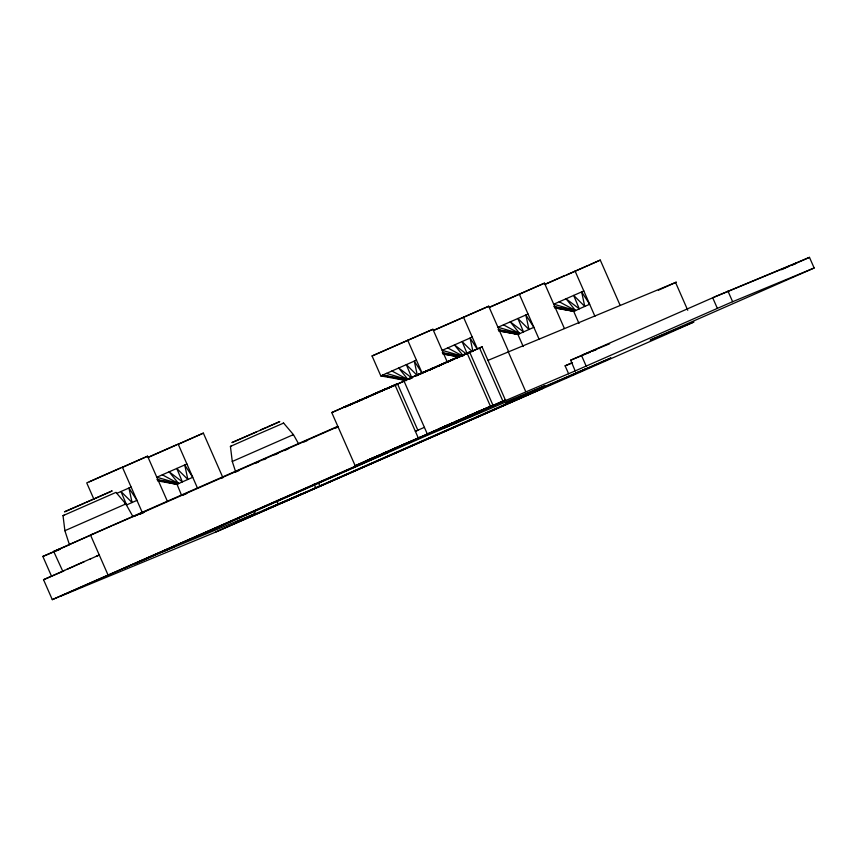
<?xml version="1.0" encoding="UTF-8"?>
<svg xmlns="http://www.w3.org/2000/svg" width="857" height="857" viewBox="0 0 857 857"><rect width="100%" height="100%" fill="white"/><g stroke="black" fill="none" stroke-linecap="round" stroke-linejoin="round"><path stroke-width="1.29" d="M91.399 534.779L69.396 544.57L64.886 530.697L63.022 515.657L115.995 492.379L125.808 503.927L132.964 516.642L112.471 525.534M64.886 530.697L125.636 504.034M124.029 568.287L388.392 452.11L52.298 599.643L43.536 579.707L84.393 561.592M52.298 599.643L477.949 412.228M475.292 413.449L575.176 370.92L570.687 360.186L713.538 297.4M575.176 370.92L730.796 302.478L814.15 267.995L809.479 257.357L712.681 297.722L717.352 308.359M809.479 257.357L791.215 265.445M814.15 267.995L650.152 340.09L693.902 322.018L662.472 336.051L215.418 532.208M235.557 471.564L232.279 461.473L230.426 446.422L256.682 434.788L283.603 423.079L293.426 434.628L298.632 443.872M283.003 423.369L283.603 423.079M232.279 461.473L293.426 434.628L292.74 434.96M62.786 571.255L53.691 551.437L111.314 526.037M62.443 571.383L64.586 570.387M380.454 454.703L355.173 465.737L331.755 412.56L350.963 404.011M452.614 422.983L427.332 434.017L403.915 380.829L423.122 372.292M355.173 465.737L374.305 457.188M407.943 442.79L458.913 420.326L456.824 421.183M93.938 499.299L86.728 482.877L120.194 468.072M145.754 457.027L147.575 456.192L167.469 501.495M385.039 376.362L380.819 375.912L382.64 375.087L406.336 380.562L380.819 375.912L372.067 355.976L432.914 329.292L447.429 362.35M222.713 477.21L203.366 433.128L177.87 444.429M432.914 329.292L372.067 355.976M486.872 307.052L488.704 306.217L508.587 351.531M564.377 328.456L544.484 283.153L490.397 306.967M620.157 305.392L600.275 260.089L589.209 265.027M396.973 384.29L398.248 383.711L389.496 387.471M408.168 379.394L410.149 378.494L408.211 379.287M469.133 352.57L470.407 351.991L461.655 355.751M498.774 330.941L517.907 334.423L533.857 327.32L525.855 314.98L497.992 327.256L519.728 333.587L510.236 321.846L523.509 331.905L517.885 318.483L528.973 329.484L525.855 314.98L528.03 314.026M554.554 307.877L573.697 311.359L589.648 304.256L581.646 291.905L553.772 304.192L575.518 310.523L566.027 298.772L579.289 308.831L573.665 295.408L584.753 306.41L581.646 291.905L583.81 290.962M144.812 457.445L122.09 467.493M485.93 307.47L434.606 330.031M416.459 360.165L382.64 375.087L406.882 379.49M349.067 405.222L344.203 407.418L351.359 404.375M358.933 400.915L356.084 402.222M392.645 385.918L397.702 383.636L359.265 400.358M421.226 373.491L416.363 375.687L418.944 374.627M429.346 369.978L431.092 369.196M464.805 354.198L469.861 351.916L431.425 368.639M409.1 379.308L411.928 378.033L406.304 364.611L417.402 375.612L414.285 361.108L422.287 373.459L407.696 340.218M658.401 290.234L676.398 282.135L488.104 360.326M67.028 569.284L74.366 566.027M254.272 511.136L255.343 513.557L236.082 522.106L286.859 500.284M433.449 330.384L488.704 306.217M148.111 457.295L175.985 445.008M489.24 307.32L544.484 283.153M545.02 284.256L564.913 275.472M472.239 337.09L442.201 350.331L461.387 355.912M162.337 474.81L156.863 477.231L178.61 483.562L192.739 477.295L184.737 464.944L162.337 474.81L178.61 483.562L176.788 484.398L158.084 480.07M379.051 391.874L385.8 388.864L372.152 394.756M350.095 404.761L354.841 402.651M359.811 400.53L362.661 399.266M386.871 388.489L391.617 386.378M391.499 386.732L394.349 385.468M422.255 373.031L427 370.931M431.971 368.799L434.82 367.535M450.268 360.572L457.959 357.133L444.312 363.036M463.776 354.648L440.23 364.996M404.065 381.226L381.579 391.103M124.554 503.391L126.6 504.944L136.959 500.359L128.946 488.019L116.606 493.439M401.44 445.479L409.143 442.041L400.39 445.801M473.61 413.749L481.302 410.31L472.55 414.07M413.888 440.327L421.59 436.888L412.838 440.648M486.048 408.607L493.75 405.168L484.998 408.928M587.988 265.563L566.809 274.893M267.62 427.011L279.778 421.59L260.882 429.786M266.495 427.514L231.915 442.598L256.147 432.067M361.204 399.566L343.464 407.429L352.216 403.668M433.363 367.835L415.624 375.698L424.376 371.938M356.03 402.126L363.411 398.869M363.604 398.837L385.682 389.014M368.328 396.759L372.581 394.884M387.01 388.714L390.546 387.15M428.189 370.406L434.51 367.61M435.774 367.117L445.801 362.693M456.974 358.012L482.309 346.764L456.76 357.883M140.387 513.964L143.622 512.54M74.966 565.663L90.778 558.689M90.146 559.053L99.251 554.972M584.924 353.952L583.842 354.423L609.648 343.764M384.547 452.742L366.807 460.605L375.559 456.845M456.706 421.012L376.223 456.61M391.413 449.904L420.776 436.899M451.393 423.358L438.966 428.875L447.718 425.115M468.886 415.838L448.382 424.879M396.984 447.59L379.255 455.453L392.902 449.561M403.851 444.751L433.224 431.757M476.01 413.031L505.651 399.94L465.501 417.38M158.32 553.676L174.946 546.295L135.267 563.702L157.088 554.051M466.647 418.12L483.273 410.749L443.583 428.146L456.374 422.619M285.992 500.884L302.607 493.514L289.827 499.042M587.87 367.985L262.928 510.911L275.718 505.384M582.889 370.181L571.244 375.366L584.035 369.838M86.15 502.427L112.181 490.89L64.511 511.833L85.079 502.898M131.121 487.065L128.946 488.019L132.064 502.523L120.976 491.522L126.6 504.944M186.901 464.001L184.737 464.944L187.844 479.449L176.756 468.447L182.38 481.87L169.118 471.811L178.61 483.562L156.917 479.62M369.999 395.923L331.83 412.56M425.04 371.702L442.158 364.204M443.872 363.486L460.991 355.976M352.88 403.433L361.322 399.726M371.713 395.216L388.832 387.707M441.719 364.654L450.246 360.743M365.328 398.28L368.938 396.695M369.56 396.384L382.447 390.781M437.488 366.56L441.109 364.975M447.118 362.286L454.606 359.051M108.003 574.908L90.499 535.025L337.658 426.368M133.435 516.567L145.669 511.19M51.334 575.775L42.85 556.439L69.588 544.688M134.11 516.321L338.097 426.582M183.066 495.132L186.73 493.514M220.924 478.485L223.366 477.413M235.579 472.046L239.242 470.429M255.118 463.455L258.782 461.837M263.667 459.695L266.109 458.613M274.658 454.863L278.321 453.246M284.428 450.568L288.091 448.95M303.967 441.976L307.631 440.359M335.719 428.018L338.161 426.936M140.419 513.814L143.708 512.368M96.22 556.386L99.348 555.015M63.397 571.148L43.536 579.707M785.269 267.995L788.943 266.388M791.397 265.306L796.142 263.217L714.631 296.918M781.498 269.709L785.141 268.112M568.62 373.802L565.117 365.832L571.673 362.95M382.608 453.535L399.726 446.026M454.778 421.815L471.896 414.306M475.892 412.86L484.334 409.153M412.174 440.884L393.342 449.1M509.272 400.508L424.065 436.749L161.545 552.337L255.343 513.557M583.071 370.042L610.934 357.958L589.102 367.61M280.796 503.455L543.445 387.996L213.264 533.097L60.354 596.322M429.271 369.806L403.915 380.829M384.6 389.614L407.375 379.64M435.302 367.514L429.839 369.903L432.774 368.553M438.045 366.26L440.487 365.189M363.143 399.244L357.68 401.622L364.664 398.516M365.885 397.98L368.328 396.92M467.665 416.213L493.204 405.093L451.414 423.733L460.83 419.737M465.062 417.83L439.78 428.864M388.671 451.457L367.621 460.595L386.753 452.046L384.664 452.903M546.188 283.892L600.275 260.089M149.279 456.942L203.366 433.128M424.569 372.195L428.789 370.353M433.792 368.114L436.824 366.796M352.409 403.915L356.619 402.083M89.289 481.827L147.575 456.192M420.091 374.134L423.519 372.645M63.022 515.657L64.2 515.164M90.499 535.025L93.713 533.697M60.451 548.651L53.691 551.437M42.85 556.439L60.119 549.305M570.505 360.283L590.269 352.109M592.744 351.091L596.451 349.56M565.117 365.832L572.53 362.768M509.733 400.305L544.784 385.811L505.534 403.261L585.749 368.874M230.426 446.422L231.165 446.122M554.993 307.031L573.944 311.273L556.086 308.027M499.203 330.095L518.153 334.348L499.02 330.866M424.344 427.364L415.356 431.317L417.862 430.246L397.434 383.722M387.696 376.716L390.342 377.059M553.826 306.57L575.518 310.523L559.235 301.771M498.046 329.645L519.728 333.587L503.455 324.835M442.255 352.709L461.398 356.191M443.23 353.93L458.538 356.716M442.983 354.005L459.566 357.026M157.645 480.916L177.035 484.323L181.555 495.271M443.412 353.17L459.631 356.908M386.421 373.395L406.882 379.351M447.665 347.91L462.78 356.03M391.885 370.974L407 379.105M466.701 354.198L454.456 344.91L463.155 355.676M411.928 378.033L398.666 367.974L407.364 378.74M472.261 351.627L462.094 341.547L467.204 353.748M477.349 349.26L470.075 338.044L472.925 351.338M727.947 291.069L732.617 301.707M675.552 282.467L687.753 310.266M575.058 271.016L594.951 316.34M573.697 311.359L579 323.443M581.485 355.409L586.145 366.046M519.278 294.08L539.171 339.404M517.907 334.423L523.209 346.507M508.19 351.67L525.705 391.553M482.041 346.849L505.384 400.026M479.534 347.921L502.877 401.097M463.487 317.154L477.542 349.174M469.593 351.991L492.936 405.168M467.086 353.063L490.429 406.239M394.927 384.782L418.27 437.959M318.258 482.395L319.854 486.015M314.091 484.119L315.687 487.74M276.586 500.467L278.182 504.087M178.149 444.055L197.517 488.169M122.369 467.119L142.262 512.443"/></g></svg>
